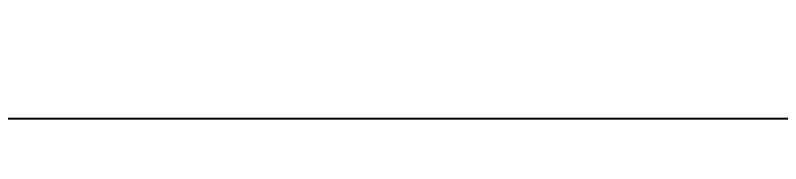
# Model space of a CAD drawing. Header units: millimetres. Extents: x 12064 to 35004, y -6103 to -2658.
# Drawn here: x 32148.07 to 32169.18, y -2984.75 to -2980.65 of the extents above; entities that cross this region are included whole.
import ezdxf

# ---------------------------------------------------------------- set-up
doc = ezdxf.new("R2010")
doc.units = ezdxf.units.MM
doc.layers.add('Layer_09', color=1, linetype='Continuous', lineweight=15)
doc.styles.add('Style_01', font='ARIALNI.TTF', dxfattribs={"width": 0.9, "height": 3.5})
doc.dimstyles.new('DimStyle_01', dxfattribs={"dimtxt": 3.5, "dimasz": 3.5, "dimexe": 1.25, "dimexo": 0, "dimtad": 1, "dimdec": 1, "dimtxsty": 'Style_01', "dimcen": 2.5, "dimazin": 3, "dimtfac": 1, "dimtdec": 1, "dimtmove": 0, "dimatfit": 3})

# ---------------------------------------------------------------- blocks, each defined once
blk = doc.blocks.new('*D3057')
at = {"layer": 'Defpoints', "color": 0, "ltscale": 0.5}
for p in [(31958.617, -2957.479), (32451.652, -2957.479), (32451.652, -2983.501)]:
    blk.add_point(p, dxfattribs=at)
at = {"layer": 'Layer_09', "color": 0, "lineweight": -2, "ltscale": 0.5}
for p, q in [((31958.617, -2957.479), (31958.617, -2984.751)), ((32451.652, -2957.479), (32451.652, -2984.751)), ((31962.117, -2983.501), (32448.152, -2983.501))]:
    blk.add_line(p, q, dxfattribs=at)
at = {"layer": 'Layer_09', "color": 0, "ltscale": 0.5}
for points in [[(31962.117, -2982.918), (31962.117, -2984.085), (31958.617, -2983.501)], [(32448.152, -2982.918), (32448.152, -2984.085), (32451.652, -2983.501)]]:
    blk.add_solid(points, dxfattribs=at)
at = {"layer": 'Layer_09', "color": 0, "ltscale": 0.5, "insert": (32205.134, -2981.089), "char_height": 3.5, "attachment_point": 5, "style": 'Style_01'}
blk.add_mtext('1982', dxfattribs=at)

msp = doc.modelspace()

# ---------------------------------------------------------------- dimensions: what is measured, and where the dimension line sits
at = {"layer": 'Layer_09', "ltscale": 0.5}
dim = msp.add_linear_dim(base=(32451.652, -2983.501), p1=(31958.617, -2957.479), p2=(32451.652, -2957.479), text='1982', dimstyle='DimStyle_01', dxfattribs=at)
dim.commit()
dim.dimension.update_dxf_attribs({"geometry": '*D3057', "text_midpoint": (32205.134, -2981.089)})

doc.saveas('drawing.dxf')
